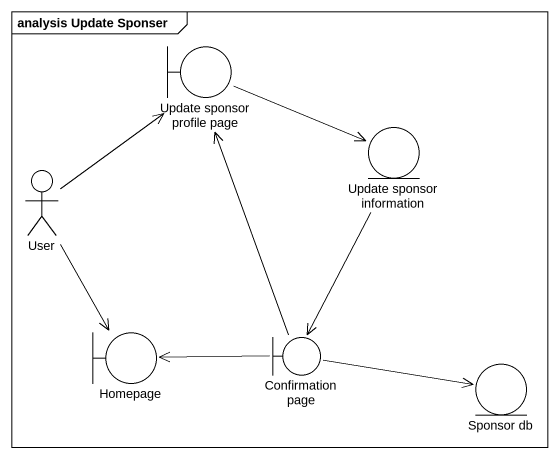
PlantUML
@startuml
mainframe analysis Update Sponser
boundary "Update sponsor profile page" as Update_sponsor_profile_page
actor User
entity "Update sponsor information" as Update_sponsor_information
boundary Homepage
boundary "Confirmation page" as Confirmation_page
entity "Sponsor db" as Sponsor_db
Update_sponsor_profile_page -right-> Update_sponsor_information
User -up-> Update_sponsor_profile_page
User --> Homepage
Update_sponsor_information --> Confirmation_page
Confirmation_page -up-> Update_sponsor_profile_page
Confirmation_page -left-> Homepage
Confirmation_page -right-> Sponsor_db
@enduml
